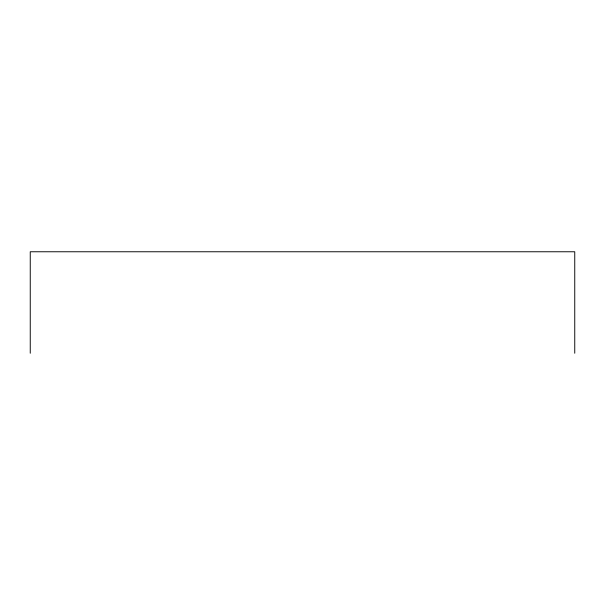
<?xml version="1.0" encoding="UTF-8"?>
<svg xmlns="http://www.w3.org/2000/svg" width="605" height="605" viewBox="0 0 605 605"><rect width="100%" height="100%" fill="white"/><g stroke="black" fill="none" stroke-linecap="round" stroke-linejoin="round"><path stroke-width="0.91" d="M574.75 353.237L574.75 251.763L30.25 251.763L30.25 353.237"/></g></svg>
